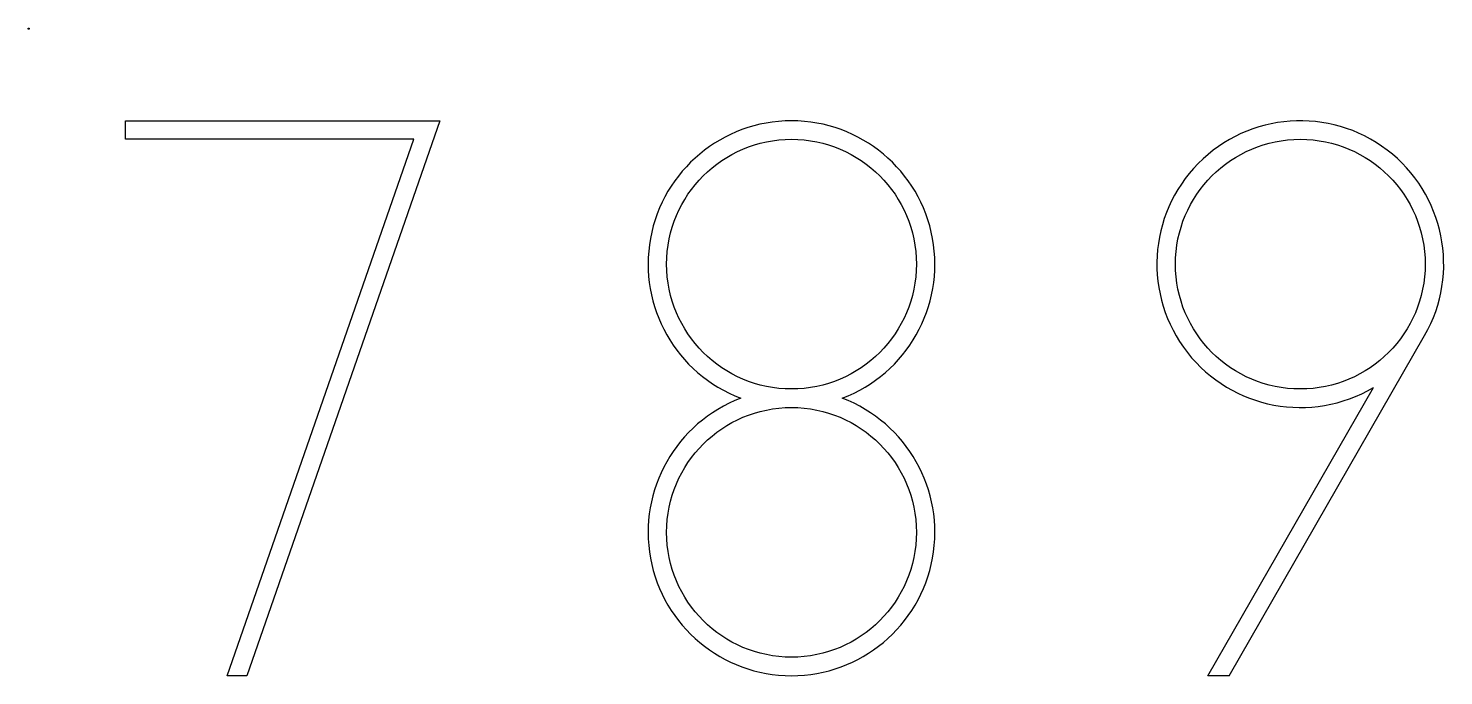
# Model space of a CAD drawing. Header units: millimetres. Extents: x 0 to 153, y -70 to 0.
import ezdxf

# ---------------------------------------------------------------- set-up
doc = ezdxf.new("R2010")
doc.units = ezdxf.units.MM

msp = doc.modelspace()

# ---------------------------------------------------------------- linework, layer by layer
for p, q in [((0, 0), (0.1, 0)), ((0, -0.1), (0, 0)), ((0.1, 0), (0.1, -0.1)), ((0.1, -0.1), (0, -0.1)), ((10.5, -10), (44.5, -10)), ((10.5, -12), (10.5, -10)), ((44.5, -10), (23.62, -70)), ((41.69, -12), (10.5, -12)), ((21.5, -70), (41.69, -12)), ((129.81, -70), (150.94, -33.22)), ((127.5, -70), (145.41, -38.83)), ((23.62, -70), (21.5, -70)), ((129.81, -70), (127.5, -70))]:
    msp.add_line(p, q)
for centre in [(82.5, -25.5), (137.5, -25.5), (82.5, -54.5)]:
    msp.add_circle(centre, 13.5)
for centre, start, end in [((82.5, -25.5), 290.6935, 249.3065), ((137.5, -25.5), 330.1181, 300.6894), ((82.5, -54.5), 110.6935, 69.3065)]:
    msp.add_arc(centre, 15.5, start, end)

doc.saveas('drawing.dxf')
